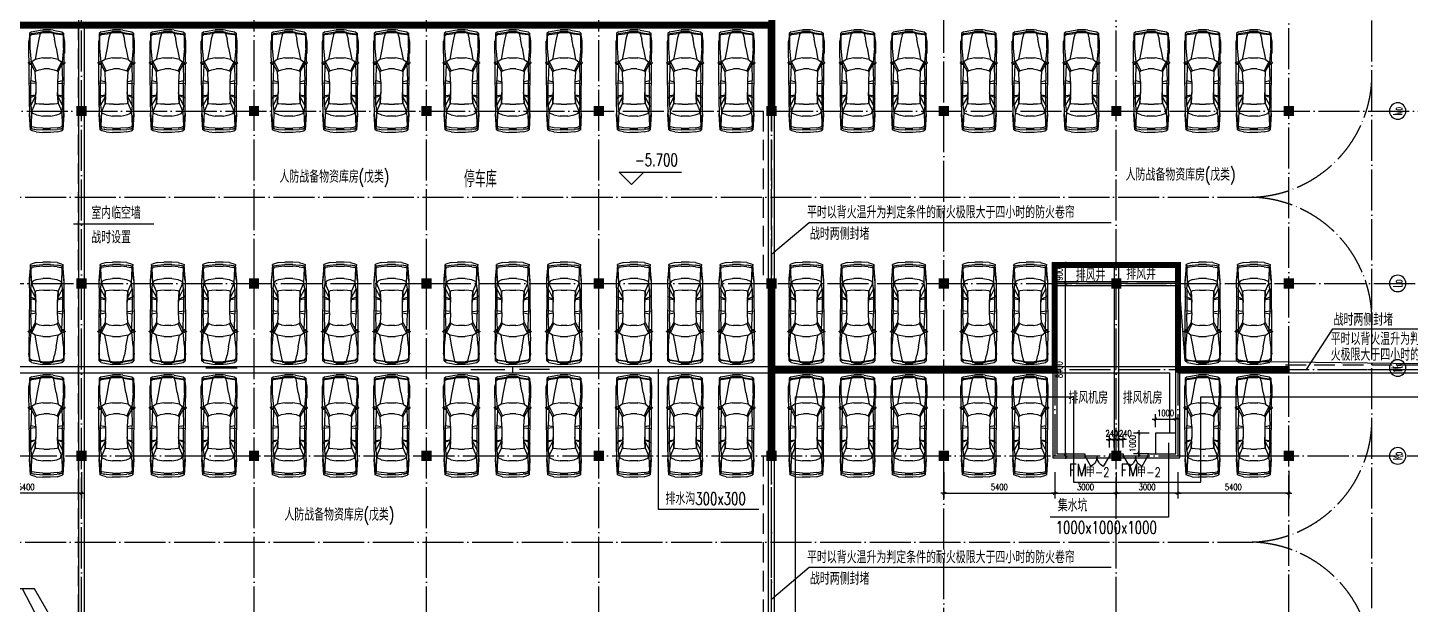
# Model space of a CAD drawing. Extents: x 634182 to 802382, y -1101880 to -864080.
# Drawn here: x 698837 to 766182, y -966499 to -938404 of the extents above; entities that cross this region are included whole.
import ezdxf
from ezdxf.enums import TextEntityAlignment as Align

# ---------------------------------------------------------------- set-up
doc = ezdxf.new("R2010")
doc.units = 0
doc.header["$LTSCALE"] = 1000
doc.header["$MEASUREMENT"] = 0
doc.linetypes.add('DASH', pattern=[0.35, 0.25, -0.1])
doc.linetypes.add('DOTE', pattern=[2.42, 2, -0.2, 0.02, -0.2])
doc.layers.get('0').update_dxf_attribs({"linetype": 'CONTINUOUS'})
doc.layers.get('DEFPOINTS').update_dxf_attribs({"linetype": 'CONTINUOUS'})
for name, color, linetype in [('AXIS', 3, 'CONTINUOUS'), ('AXIS_TEXT', 7, 'CONTINUOUS'), ('COLUMN', 7, 'CONTINUOUS'), ('DOTE', 1, 'DOTE'), ('LU', 4, 'CONTINUOUS'), ('PUB_DIM', 3, 'CONTINUOUS'), ('PUB_TEXT', 7, 'CONTINUOUS'), ('WALL', 191, 'CONTINUOUS'), ('WEN', 4, 'CONTINUOUS'), ('WINDOW', 2, 'CONTINUOUS'), ('WINDOW_TEXT', 6, 'CONTINUOUS'), ('防火分區线', 2, 'CONTINUOUS')]:
    doc.layers.add(name, color=color, linetype=linetype)
doc.styles.add('COMPLEX', font='COMPLEX')
doc.styles.add('DIM_FONT', font='simplex.shx', dxfattribs={"width": 0.8})
doc.styles.add('HZTXT', font='simplex', dxfattribs={"width": 0.8, "bigfont": 'sfont'})
doc.styles.add('SIMPLEX', font='SIMPLEX.SHX')
doc.styles.add('Z', font='romans', dxfattribs={"width": 0.8, "bigfont": 'z'})
doc.dimstyles.new('DIMN', dxfattribs={"dimtxt": 300, "dimasz": 1, "dimexe": 250, "dimexo": 300, "dimgap": 150, "dimtad": 1, "dimdec": 0, "dimzin": 0, "dimdsep": 46, "dimtxsty": 'DIM_FONT', "dimblk": '_DIMX', "dimblk1": '_DIMX', "dimblk2": '_DIMX', "dimcen": 2.5, "dimclrt": 7, "dimadec": 0, "dimazin": 0, "dimtfac": 1, "dimtdec": 0, "dimtix": 1, "dimtmove": 2, "dimatfit": 3, "dimldrblk": '_DIMX', "dimfxl": 0, "dimtolj": 1, "dimtzin": 0, "dimarcsym": 0})

# ---------------------------------------------------------------- blocks, each defined once
blk = doc.blocks.new('_FZH')
blk.add_solid([(-0.5, -0.5), (0.5, -0.5), (-0.5, 0.5), (0.5, 0.5)])
blk = doc.blocks.new('M_F27')
for p, q in [((-2489, 522), (-2426, 736)), ((-2426, 736), (-2389, 824)), ((-2389, 824), (-1610, 874)), ((-2389, 824), (-1560, 874)), ((-2264, 812), (-2389, 824)), ((-2326, 736), (-2364, 522)), ((-2326, 736), (-2351, 596)), ((-2326, 736), (-2288, 811)), ((-2200, 786), (-2288, 811)), ((-2276, 522), (-2238, 736)), ((-2200, 786), (-2238, 736)), ((-1560, 874), (-2212, 815)), ((-2208, 815), (-2211, 814)), ((-1660, 862), (-2208, 815)), ((-1446, 761), (-2200, 786)), ((-1560, 874), (-1660, 862)), ((-1617, 869), (-1620, 866)), ((-1208, 874), (-1610, 874)), ((-1547, 698), (-1446, 761)), ((-1145, 799), (-1446, 761)), ((-1019, 572), (-1446, 761)), ((-1208, 874), (980, 889)), ((-1145, 799), (-682, 557)), ((-1145, 799), (124, 799)), ((-743, 849), (-793, 874)), ((-730, 799), (-743, 849)), ((-630, 555), (-730, 799)), ((-642, 799), (-605, 554)), ((-2, 547), (-27, 877)), ((124, 799), (61, 547)), ((941, 773), (124, 799)), ((564, 572), (941, 773)), ((1079, 748), (614, 522)), ((941, 773), (941, 874)), ((983, 777), (941, 773)), ((941, 773), (987, 765)), ((980, 902), (995, 790)), ((980, 790), (980, 898)), ((995, 790), (980, 790)), ((980, 790), (992, 746)), ((984, 905), (1020, 939)), ((992, 746), (1021, 747)), ((995, 790), (1022, 746)), ((1022, 748), (995, 790)), ((1021, 747), (1022, 748)), ((1053, 768), (1022, 746)), ((1036, 935), (1062, 857)), ((1036, 756), (1079, 748)), ((1051, 889), (1497, 893)), ((1057, 776), (1062, 857)), ((1770, 849), (1058, 784)), ((1204, 585), (1079, 748)), ((1506, 899), (2121, 899)), ((2461, 849), (1770, 849)), ((2272, 876), (2121, 899)), ((2272, 876), (2272, 874)), ((2437, 851), (2272, 876)), ((2511, 874), (2287, 874)), ((2398, 849), (2461, 773)), ((2437, 850), (2433, 851)), ((2498, 773), (2436, 849)), ((2511, 874), (2450, 850)), ((2461, 773), (2523, 321)), ((2561, 321), (2498, 773)), ((2599, 773), (2511, 874)), ((2599, 773), (2687, 321)), ((-2489, 522), (-2514, 196)), ((-2514, -206), (-2514, 196)), ((-2364, 522), (-2389, 196)), ((-2389, -206), (-2389, 196)), ((-2351, 594), (-2351, 596)), ((-2301, 196), (-2276, 522)), ((-2301, 196), (-2301, -206)), ((-1622, 510), (-1685, 196)), ((-1685, -206), (-1685, 196)), ((-1622, 510), (-1547, 698)), ((-1082, 145), (-1070, 371)), ((-1082, 145), (-1082, -156)), ((-1070, 371), (-1057, 510)), ((-1019, 572), (-1057, 510)), ((-680, 556), (-1019, 572)), ((-1019, 572), (-479, 547)), ((-680, 556), (-630, 555)), ((-605, 554), (-630, 555)), ((-479, 547), (-605, 554)), ((61, 547), (-479, 547)), ((61, 547), (564, 572)), ((564, 572), (614, 522)), ((614, 522), (677, 371)), ((677, 371), (714, 145)), ((714, -156), (714, 145)), ((1795, 472), (1204, 585)), ((1280, 196), (1204, 585)), ((1280, 196), (1280, -206)), ((2222, 397), (1795, 472)), ((2523, 321), (2222, 397)), ((2523, 321), (2586, 321)), ((2523, 321), (2561, 196)), ((2580, 196), (2542, 321)), ((2561, 196), (2561, -206)), ((2611, 196), (2574, 321)), ((2580, 321), (2618, 196)), ((2580, 196), (2580, -206)), ((2611, 196), (2611, -206)), ((2618, -206), (2618, 196)), ((2687, 321), (2699, 196)), ((2699, -206), (2699, 196)), ((-2489, -533), (-2514, -206)), ((-2489, -533), (-2426, -747)), ((-2389, -206), (-2364, -533)), ((-2326, -747), (-2364, -533)), ((-2351, -607), (-2351, -605)), ((-2351, -607), (-2326, -747)), ((-2276, -533), (-2301, -206)), ((-2276, -533), (-2238, -747)), ((-1685, -206), (-1622, -520)), ((-1622, -520), (-1547, -709)), ((-1019, -583), (-1446, -772)), ((-682, -568), (-1145, -809)), ((-1070, -382), (-1082, -156)), ((-1057, -520), (-1070, -382)), ((-1019, -583), (-1057, -520)), ((-479, -558), (-1019, -583)), ((-1019, -583), (-680, -567)), ((-730, -809), (-630, -566)), ((-680, -567), (-682, -568)), ((-680, -567), (-630, -566)), ((-605, -565), (-642, -809)), ((-630, -566), (-605, -565)), ((-605, -565), (-479, -558)), ((61, -558), (-479, -558)), ((-2, -558), (-27, -884)), ((61, -558), (124, -809)), ((564, -583), (61, -558)), ((614, -533), (564, -583)), ((564, -583), (941, -784)), ((677, -382), (614, -533)), ((1079, -759), (614, -533)), ((714, -156), (677, -382)), ((1204, -596), (1079, -759)), ((1204, -596), (1280, -206)), ((1795, -483), (1204, -596)), ((1795, -483), (2222, -407)), ((2523, -332), (2222, -407)), ((2523, -332), (2461, -784)), ((2561, -332), (2498, -784)), ((2523, -332), (2561, -206)), ((2586, -332), (2523, -332)), ((2580, -206), (2542, -332)), ((2618, -6), (2561, -6)), ((2574, -332), (2611, -206)), ((2618, -206), (2580, -332)), ((2687, -332), (2599, -784)), ((2687, -332), (2699, -206)), ((-2426, -747), (-2389, -835)), ((-2389, -835), (-2264, -823)), ((-1560, -885), (-2389, -835)), ((-1610, -885), (-2389, -835)), ((-2326, -747), (-2288, -822)), ((-2288, -822), (-2200, -797)), ((-2200, -797), (-2238, -747)), ((-2212, -826), (-1560, -885)), ((-2208, -826), (-2211, -825)), ((-1660, -872), (-2208, -826)), ((-1446, -772), (-2200, -797)), ((-1560, -885), (-1660, -872)), ((-1621, -877), (-1617, -880)), ((-1610, -885), (-1208, -885)), ((-1547, -709), (-1446, -772)), ((-1145, -809), (-1446, -772)), ((-1208, -885), (980, -900)), ((-1145, -809), (124, -809)), ((-743, -860), (-793, -885)), ((-743, -860), (-730, -809)), ((941, -784), (124, -809)), ((987, -776), (941, -784)), ((983, -788), (941, -784)), ((941, -885), (941, -784)), ((992, -757), (980, -800)), ((995, -800), (980, -800)), ((995, -800), (980, -913)), ((980, -909), (980, -800)), ((984, -916), (1020, -950)), ((992, -757), (1021, -758)), ((995, -800), (1022, -757)), ((1022, -758), (995, -800)), ((1021, -758), (1022, -758)), ((1022, -757), (1053, -779)), ((1036, -767), (1079, -759)), ((1036, -946), (1062, -867)), ((1051, -901), (1497, -904)), ((1057, -787), (1062, -867)), ((1770, -860), (1058, -795)), ((2121, -910), (1506, -910)), ((1770, -860), (2461, -860)), ((2121, -910), (2272, -887)), ((2270, -887), (2121, -910)), ((2437, -861), (2272, -887)), ((2272, -885), (2272, -887)), ((2285, -885), (2511, -885)), ((2398, -860), (2461, -784)), ((2436, -860), (2498, -784)), ((2437, -861), (2436, -860)), ((2450, -861), (2511, -885)), ((2599, -784), (2511, -885))]:
    blk.add_line(p, q)
for centre, start, end in [((990, 898), 132.96497, 179.74535), ((1027, 932), 18.15727, 132.96497), ((1047, 776), 305.15418, 356.86364), ((990, -909), 180.25465, 227.03503), ((1027, -942), 227.03503, 341.84273), ((1047, -787), 3.17983, 54.84582)]:
    blk.add_arc(centre, 10, start, end)
at = {"width": 0.8, "flags": 9}
for tag in ['XSIZE', 'YSIZE']:
    blk.add_attdef(tag, (0, 0), '', height=0.5, dxfattribs=at)
blk = doc.blocks.new('_DIMX')
blk.add_line((-150, 0), (150, 0))
at = {"const_width": 50}
blk.add_lwpolyline([(-70, -70), (70, 70)], dxfattribs=at)
blk = doc.blocks.new('*D1444')
at = {"color": 0, "linetype": 'ByBlock'}
for p, q in [((696062, -960053), (696062, -961336)), ((701462, -960053), (701462, -961336)), ((701461, -961086), (696063, -961086))]:
    blk.add_line(p, q, dxfattribs=at)
at = {"layer": 'DEFPOINTS', "color": 0, "linetype": 'ByBlock'}
for p in [(696062, -959753), (701462, -959753), (696062, -961086)]:
    blk.add_point(p, dxfattribs=at)
at = {"color": 0, "linetype": 'ByBlock', "rotation": 180}
blk.add_blockref('_DIMX', (696062, -961086), dxfattribs=at)
at = {"color": 0, "linetype": 'ByBlock'}
blk.add_blockref('_DIMX', (701462, -961086), dxfattribs=at)
at = {"color": 7, "linetype": 'ByBlock', "insert": (698762, -960786), "char_height": 300, "attachment_point": 5, "style": 'DIM_FONT'}
blk.add_mtext('\\A1;5400', dxfattribs=at)
blk = doc.blocks.new('*D1451')
at = {"color": 0, "linetype": 'ByBlock'}
for p, q in [((754862, -960053), (754862, -961336)), ((760262, -960053), (760262, -961336)), ((760261, -961086), (754863, -961086))]:
    blk.add_line(p, q, dxfattribs=at)
at = {"layer": 'DEFPOINTS', "color": 0, "linetype": 'ByBlock'}
for p in [(754862, -959753), (760262, -959753), (754862, -961086)]:
    blk.add_point(p, dxfattribs=at)
at = {"color": 0, "linetype": 'ByBlock', "rotation": 180}
blk.add_blockref('_DIMX', (754862, -961086), dxfattribs=at)
at = {"color": 0, "linetype": 'ByBlock'}
blk.add_blockref('_DIMX', (760262, -961086), dxfattribs=at)
at = {"color": 7, "linetype": 'ByBlock', "insert": (757562, -960786), "char_height": 300, "attachment_point": 5, "style": 'DIM_FONT'}
blk.add_mtext('\\A1;5400', dxfattribs=at)
blk = doc.blocks.new('*D1452')
at = {"color": 0, "linetype": 'ByBlock'}
for p, q in [((751862, -960053), (751862, -961336)), ((754862, -960053), (754862, -961336)), ((754861, -961086), (751863, -961086))]:
    blk.add_line(p, q, dxfattribs=at)
at = {"layer": 'DEFPOINTS', "color": 0, "linetype": 'ByBlock'}
for p in [(751862, -959753), (754862, -959753), (751862, -961086)]:
    blk.add_point(p, dxfattribs=at)
at = {"color": 0, "linetype": 'ByBlock', "rotation": 180}
blk.add_blockref('_DIMX', (751862, -961086), dxfattribs=at)
at = {"color": 0, "linetype": 'ByBlock'}
blk.add_blockref('_DIMX', (754862, -961086), dxfattribs=at)
at = {"color": 7, "linetype": 'ByBlock', "insert": (753362, -960786), "char_height": 300, "attachment_point": 5, "style": 'DIM_FONT'}
blk.add_mtext('\\A1;3000', dxfattribs=at)
blk = doc.blocks.new('*D1453')
at = {"color": 0, "linetype": 'ByBlock'}
for p, q in [((743462, -960053), (743462, -961336)), ((748862, -960053), (748862, -961336)), ((743463, -961086), (748861, -961086))]:
    blk.add_line(p, q, dxfattribs=at)
at = {"layer": 'DEFPOINTS', "color": 0, "linetype": 'ByBlock'}
for p in [(743462, -959753), (748862, -959753), (748862, -961086)]:
    blk.add_point(p, dxfattribs=at)
at = {"color": 0, "linetype": 'ByBlock', "rotation": 180}
blk.add_blockref('_DIMX', (743462, -961086), dxfattribs=at)
at = {"color": 0, "linetype": 'ByBlock'}
blk.add_blockref('_DIMX', (748862, -961086), dxfattribs=at)
at = {"color": 7, "linetype": 'ByBlock', "insert": (746162, -960786), "char_height": 300, "attachment_point": 5, "style": 'DIM_FONT'}
blk.add_mtext('\\A1;5400', dxfattribs=at)
blk = doc.blocks.new('*D1454')
at = {"color": 0, "linetype": 'ByBlock'}
for p, q in [((748862, -960053), (748862, -961336)), ((751862, -960053), (751862, -961336)), ((748863, -961086), (751861, -961086))]:
    blk.add_line(p, q, dxfattribs=at)
at = {"layer": 'DEFPOINTS', "color": 0, "linetype": 'ByBlock'}
for p in [(748862, -959753), (751862, -959753), (751862, -961086)]:
    blk.add_point(p, dxfattribs=at)
at = {"color": 0, "linetype": 'ByBlock', "rotation": 180}
blk.add_blockref('_DIMX', (748862, -961086), dxfattribs=at)
at = {"color": 0, "linetype": 'ByBlock'}
blk.add_blockref('_DIMX', (751862, -961086), dxfattribs=at)
at = {"color": 7, "linetype": 'ByBlock', "insert": (750362, -960786), "char_height": 300, "attachment_point": 5, "style": 'DIM_FONT'}
blk.add_mtext('\\A1;3000', dxfattribs=at)
blk = doc.blocks.new('_ARROW')
blk.add_solid([(0, 0), (-1, 0.1), (-1, -0.1)])
blk = doc.blocks.new('_AXISO')
blk.add_circle((0, 0), 0.5)
at = {"layer": 'AXIS_TEXT', "style": 'COMPLEX', "width": 1.041667}
blk.add_attdef('A', text='', height=0.56, dxfattribs=at).set_placement((-0.25, -0.28), (0.25, -0.28), align=Align.FIT)
blk = doc.blocks.new('*D1523')
at = {"color": 0, "linetype": 'ByBlock'}
for p, q in [((748762, -950866), (749637, -950866)), ((749387, -959265), (749387, -950867)), ((748762, -959266), (749637, -959266))]:
    blk.add_line(p, q, dxfattribs=at)
at = {"layer": 'DEFPOINTS', "color": 0, "linetype": 'ByBlock'}
for p in [(748462, -950866), (749387, -950866), (748462, -959266)]:
    blk.add_point(p, dxfattribs=at)
at = {"color": 0, "linetype": 'ByBlock'}
for p, rotation in [((749387, -950866), 90), ((749387, -959266), 270)]:
    blk.add_blockref('_DIMX', p, dxfattribs=dict(at, rotation=rotation))
at = {"color": 7, "linetype": 'ByBlock', "insert": (749087, -955066), "char_height": 300, "attachment_point": 5, "rotation": 90, "style": 'DIM_FONT'}
blk.add_mtext('\\A1;8400', dxfattribs=at)
blk = doc.blocks.new('*D1524')
at = {"color": 0, "linetype": 'ByBlock'}
for p, q in [((748762, -949966), (749637, -949966)), ((749387, -949965), (749387, -949964)), ((749387, -950866), (749387, -949966)), ((748762, -950866), (749637, -950866)), ((749387, -950867), (749387, -950868))]:
    blk.add_line(p, q, dxfattribs=at)
at = {"layer": 'DEFPOINTS', "color": 0, "linetype": 'ByBlock'}
for p in [(748462, -949966), (749387, -949966), (748462, -950866)]:
    blk.add_point(p, dxfattribs=at)
at = {"color": 0, "linetype": 'ByBlock'}
for p, rotation in [((749387, -949966), 270), ((749387, -950866), 90)]:
    blk.add_blockref('_DIMX', p, dxfattribs=dict(at, rotation=rotation))
at = {"color": 7, "linetype": 'ByBlock', "insert": (749087, -950416), "char_height": 300, "attachment_point": 5, "rotation": 90, "style": 'DIM_FONT'}
blk.add_mtext('\\A1;900', dxfattribs=at)
blk = doc.blocks.new('_DBLK1')
for p, q in [((-0.5, 0), (-0.25, -0.433)), ((0.5, 0), (0.25, -0.433))]:
    blk.add_line(p, q)
for centre, start, end in [((-0.5, 0), 300, 0), ((0.5, 0), 180, 240)]:
    blk.add_arc(centre, 0.5, start, end)
at = {"layer": 'WINDOW_TEXT', "style": 'SIMPLEX', "flags": 9}
blk.add_attdef('A', text='', height=1, dxfattribs=at).set_placement((0, 1.5), align=Align.MIDDLE)
blk = doc.blocks.new('*D1525')
at = {"color": 0, "linetype": 'ByBlock'}
for p, q in [((753761, -957478), (753760, -957478)), ((753762, -957866), (753762, -957228)), ((753762, -957478), (754762, -957478)), ((754762, -957866), (754762, -957228)), ((754763, -957478), (754764, -957478))]:
    blk.add_line(p, q, dxfattribs=at)
at = {"layer": 'DEFPOINTS', "color": 0, "linetype": 'ByBlock'}
for p in [(754762, -957478), (753762, -958166), (754762, -958166)]:
    blk.add_point(p, dxfattribs=at)
at = {"color": 0, "linetype": 'ByBlock'}
blk.add_blockref('_DIMX', (753762, -957478), dxfattribs=at)
at = {"color": 0, "linetype": 'ByBlock', "rotation": 180}
blk.add_blockref('_DIMX', (754762, -957478), dxfattribs=at)
at = {"color": 7, "linetype": 'ByBlock', "insert": (754262, -957178), "char_height": 300, "attachment_point": 5, "style": 'DIM_FONT'}
blk.add_mtext('\\A1;1000', dxfattribs=at)
blk = doc.blocks.new('*D1526')
at = {"color": 0, "linetype": 'ByBlock'}
for p, q in [((753462, -958166), (752703, -958166)), ((752953, -958165), (752953, -958164)), ((752953, -958166), (752953, -959166)), ((753462, -959166), (752703, -959166)), ((752953, -959167), (752953, -959168))]:
    blk.add_line(p, q, dxfattribs=at)
at = {"layer": 'DEFPOINTS', "color": 0, "linetype": 'ByBlock'}
for p in [(753762, -958166), (752953, -959166), (753762, -959166)]:
    blk.add_point(p, dxfattribs=at)
at = {"color": 0, "linetype": 'ByBlock'}
for p, rotation in [((752953, -958166), 270), ((752953, -959166), 90)]:
    blk.add_blockref('_DIMX', p, dxfattribs=dict(at, rotation=rotation))
at = {"color": 7, "linetype": 'ByBlock', "insert": (752653, -958666), "char_height": 300, "attachment_point": 5, "rotation": 90, "style": 'DIM_FONT'}
blk.add_mtext('\\A1;1000', dxfattribs=at)
blk = doc.blocks.new('*D1593')
at = {"color": 0, "linetype": 'ByBlock'}
for p, q in [((751522, -958866), (751522, -958218)), ((751762, -958866), (751762, -958218)), ((751521, -958468), (751520, -958468)), ((751522, -958468), (751762, -958468)), ((751763, -958468), (751764, -958468))]:
    blk.add_line(p, q, dxfattribs=at)
at = {"layer": 'DEFPOINTS', "color": 0, "linetype": 'ByBlock'}
for p in [(751762, -958468), (751522, -959166), (751762, -959166)]:
    blk.add_point(p, dxfattribs=at)
at = {"color": 0, "linetype": 'ByBlock'}
blk.add_blockref('_DIMX', (751522, -958468), dxfattribs=at)
at = {"color": 0, "linetype": 'ByBlock', "rotation": 180}
blk.add_blockref('_DIMX', (751762, -958468), dxfattribs=at)
at = {"color": 7, "linetype": 'ByBlock', "insert": (751642, -958168), "char_height": 300, "attachment_point": 5, "style": 'DIM_FONT'}
blk.add_mtext('\\A1;240', dxfattribs=at)
blk = doc.blocks.new('*D1594')
at = {"color": 0, "linetype": 'ByBlock'}
for p, q in [((751962, -958866), (751962, -958218)), ((752202, -958866), (752202, -958218)), ((751961, -958468), (751960, -958468)), ((752202, -958468), (751962, -958468)), ((752202, -958468), (751962, -958468)), ((752203, -958468), (752204, -958468))]:
    blk.add_line(p, q, dxfattribs=at)
at = {"layer": 'DEFPOINTS', "color": 0, "linetype": 'ByBlock'}
for p in [(751962, -958468), (751962, -959166), (752202, -959166)]:
    blk.add_point(p, dxfattribs=at)
at = {"color": 0, "linetype": 'ByBlock'}
for p, rotation in [((751962, -958468), 359.9999999999722), ((752202, -958468), 179.9999999999722)]:
    blk.add_blockref('_DIMX', p, dxfattribs=dict(at, rotation=rotation))
at = {"color": 7, "linetype": 'ByBlock', "insert": (752301, -958168), "char_height": 300, "attachment_point": 5, "style": 'DIM_FONT'}
blk.add_mtext('\\A1;240', dxfattribs=at)

msp = doc.modelspace()

# ---------------------------------------------------------------- linework, layer by layer
for p, q in [((701071.234, -947969.629), (704982.367, -947969.629)), ((735062.048, -949442.344), (736901.866, -947892.428)), ((736901.866, -947892.428), (751607.441, -947892.428)), ((761120.028, -955066.093), (762407.761, -953071.239)), ((762407.761, -953071.239), (770290.018, -953071.239)), ((690162.048, -954916.093), (734912.048, -954916.093)), ((722462.048, -955216.093), (722462.048, -954916.093)), ((748762.048, -954916.093), (754762.048, -954916.093)), ((754962.048, -954916.093), (760262.048, -954916.093)), ((690462.048, -955216.093), (734912.048, -955216.093)), ((748762.048, -955216.093), (754462.048, -955216.093)), ((754462.048, -958166.093), (754462.048, -955216.093)), ((754962.048, -955216.093), (760262.048, -955216.093)), ((735062.048, -966242.344), (736901.866, -964692.428)), ((736901.866, -964692.428), (751607.441, -964692.428))]:
    msp.add_line(p, q)
for points in [[(729553.607, -955041.185), (729553.607, -961859.422), (734455.674, -961859.422)], [(754402.576, -958623.973), (754402.576, -962247.191), (748645.563, -962247.191)], [(701931.031, -970528.764), (699173.75, -965743.611), (696262.084, -965743.611)], [(701105.495, -970561.693), (698581.094, -965743.841), (698581.094, -965743.841)]]:
    msp.add_lwpolyline(points)
msp.add_lwpolyline([(754762.048, -958166.093), (753762.048, -958166.093), (753762.048, -959166.093), (754762.048, -959166.093)], close=True)
at = {"layer": 'DOTE'}
for p, q in [((701462.048, -991366.093), (701462.048, -900976.757)), ((726662.048, -972466.093), (726662.048, -900976.757)), ((709862.048, -972466.093), (709862.048, -902577.649)), ((718262.048, -972466.093), (718262.048, -902577.649)), ((735062.048, -972466.093), (735062.048, -902577.649)), ((743462.048, -992866.093), (743462.048, -902577.649)), ((751862.048, -991366.093), (751862.048, -902577.649)), ((760262.048, -1005766.093), (760262.048, -902577.649)), ((669750.402, -942466.093), (774971.294, -942466.093)), ((748862.048, -949966.093), (748862.048, -959266.093)), ((754862.048, -949966.093), (748862.048, -949966.093)), ((754862.048, -949966.093), (754862.048, -959266.093)), ((670029.504, -950866.093), (776175.251, -950866.093)), ((754862.048, -950866.093), (748862.048, -950866.093)), ((735062.048, -955066.093), (776978.571, -955066.093)), ((654700.063, -959266.093), (775646.051, -959266.093))]:
    msp.add_line(p, q, dxfattribs=at)
at = {"layer": 'LU', "linetype": 'DOTE'}
for p, q in [((764312.048, -964251.468), (764312.048, -919066.093)), ((686612.048, -946666.093), (758312.048, -946666.093)), ((686612.048, -963466.093), (758312.049, -963466.093)), ((764312.048, -1017502.68), (764312.048, -964251.468))]:
    msp.add_line(p, q, dxfattribs=at)
for centre, start, end in [((758312.048, -940666.093), 270, 0), ((758312.048, -952666.093), 0, 90), ((758312.048, -957466.093), 270, 0), ((758312.048, -969466.093), 0, 90)]:
    msp.add_arc(centre, 6000, start, end, dxfattribs=at)
at = {"layer": 'PUB_DIM'}
for p, q in [((728240.933, -946045.737), (727640.933, -945445.737)), ((727640.933, -945445.737), (728840.933, -945445.737)), ((728840.933, -945445.737), (728240.933, -946045.737)), ((728240.933, -945445.737), (730680.933, -945445.737))]:
    msp.add_line(p, q, dxfattribs=at)
for points in [[(707515.208, -954981.201), (709042.704, -954981.201)], [(720423.863, -955063.248), (722073.719, -955063.248)], [(724261.306, -955051.039), (722794.768, -955051.039)]]:
    msp.add_lwpolyline(points, dxfattribs=at)
at = {"layer": 'WALL'}
for p, q in [((735212.048, -936614.454), (735212.048, -942466.093)), ((684662.048, -938414.454), (734912.048, -938414.454)), ((734912.048, -938414.454), (734912.048, -942466.093)), ((754962.048, -949866.093), (748762.048, -949866.093)), ((748762.048, -949866.093), (748762.048, -954916.093)), ((748962.048, -950066.093), (748962.048, -950766.093)), ((751762.048, -950066.093), (748962.048, -950066.093)), ((751762.048, -950066.093), (751762.048, -950766.093)), ((754762.048, -950066.093), (751962.048, -950066.093)), ((751962.048, -950066.093), (751962.048, -950766.093)), ((754762.048, -950766.093), (754762.048, -950066.093)), ((754962.048, -959366.093), (754962.048, -949866.093)), ((734912.048, -950866.093), (734912.048, -955216.093)), ((735212.048, -950866.093), (735212.048, -954916.093)), ((748962.048, -950766.093), (751762.048, -950766.093)), ((751962.048, -950766.093), (754762.048, -950766.093)), ((748962.048, -950966.093), (751762.048, -950966.093)), ((748962.048, -950966.093), (748962.048, -959166.093)), ((751762.048, -950966.093), (751762.048, -959166.093)), ((751962.048, -950966.093), (754762.048, -950966.093)), ((751962.048, -950966.093), (751962.048, -959166.093)), ((754762.048, -959166.093), (754762.048, -950966.093)), ((735212.048, -954916.093), (748762.048, -954916.093)), ((754862.048, -954916.093), (760262.048, -954916.093)), ((760262.048, -954916.093), (760262.048, -955216.093)), ((734912.048, -955216.093), (734912.048, -959266.093)), ((735212.048, -955216.093), (735212.048, -959266.093)), ((735212.048, -955216.093), (748762.048, -955216.093)), ((748762.048, -955216.093), (748762.048, -959366.093)), ((754862.048, -955216.093), (760262.048, -955216.093)), ((748762.048, -959366.093), (750322.048, -959366.093)), ((748962.048, -959166.093), (750322.048, -959166.093)), ((750322.048, -959166.093), (750322.048, -959366.093)), ((751522.048, -959166.093), (751762.048, -959166.093)), ((751522.048, -959166.093), (751522.048, -959366.093)), ((751522.048, -959366.093), (752202.048, -959366.093)), ((751962.048, -959166.093), (752202.048, -959166.093)), ((752202.048, -959166.093), (752202.048, -959366.093)), ((753402.048, -959166.093), (754762.048, -959166.093)), ((753402.048, -959166.093), (753402.048, -959366.093)), ((753402.048, -959366.093), (754962.048, -959366.093))]:
    msp.add_line(p, q, dxfattribs=at)
at = {"layer": 'WALL', "linetype": 'DASH', "ltscale": 4}
for p, q in [((701312.048, -969816.093), (701312.048, -938414.454)), ((701612.048, -969816.093), (701612.048, -938414.454)), ((734655.53, -942466.093), (734655.53, -950866.093)), ((735062.048, -942466.093), (735062.048, -950866.093)), ((734655.53, -959266.093), (734655.53, -967666.093))]:
    msp.add_line(p, q, dxfattribs=at)
for points in [[(760100.63, -954824.933), (768229.217, -954824.933)], [(760262.048, -955066.093), (768062.048, -955066.093)], [(735062.048, -967666.093), (735062.048, -959266.093)]]:
    msp.add_lwpolyline(points, dxfattribs=at)
at = {"layer": '防火分區线'}
for points in [[(694084.156, -901076.757), (701312.048, -901076.757), (701312.048, -974666.093), (700162.048, -974666.093), (700163.355, -991029.603), (684322.048, -991026.093)], [(776208.881, -938393.976), (774710.078, -938454.174), (775093.336, -947996.48), (773694.463, -948052.665), (773544.585, -948058.685), (773677.02, -951356.026), (775225.771, -951293.822), (775283.962, -952742.654), (776782.754, -952682.456), (776782.754, -954916.093), (755220.449, -954635.614), (754862.048, -949966.093), (748762.048, -949866.093), (748762.048, -954916.093), (735212.048, -954916.093), (735213.209, -902576.757)], [(735212.048, -955216.093), (748762.048, -955216.093), (748762.048, -959366.093), (754962.048, -959366.093), (754962.048, -955216.093), (776884.515, -955216.093), (777268.349, -964772.708), (775769.557, -964832.906), (776283.244, -977622.594), (777782.036, -977562.396), (778050.931, -984257.04), (776552.14, -984317.238), (776897.273, -992910.312), (778396.065, -992850.114), (778652.908, -999244.944), (777154.105, -999305.142), (777628.742, -1011493.921), (778245.739, -1011471.134), (778856.584, -1027157.755)], [(766562.048, -1027636.51), (766562.048, -991026.093), (746422.048, -991026.093), (746422.048, -992526.093), (743562.048, -992526.093), (743562.048, -975816.093), (740062.048, -975816.093), (740062.048, -974366.093), (739098.539, -974366.093), (737662.048, -972929.601), (737662.048, -971966.093), (735212.048, -971966.093), (735212.048, -955216.093), (735212.048, -955216.093)], [(736229.823, -956393.531), (749779.823, -956393.531), (749779.823, -960543.531), (755979.823, -960543.531), (755979.823, -956393.531), (777902.29, -956393.531), (778286.124, -965950.146), (776787.332, -966010.344), (777301.019, -978800.032), (778799.811, -978739.834), (779068.707, -985434.478), (777569.915, -985494.676), (777915.049, -994087.75), (779413.84, -994027.552), (779670.683, -1000422.382), (778171.88, -1000482.58), (778646.517, -1012671.359), (779263.514, -1012648.572), (779874.359, -1028335.193)], [(767579.823, -1028813.948), (767579.823, -992203.531), (747439.823, -992203.531), (747439.823, -993703.531), (744579.823, -993703.531), (744579.823, -976993.531), (741079.823, -976993.531), (741079.823, -975543.531), (740116.315, -975543.531), (738679.823, -974107.039), (738679.823, -973143.531), (736229.823, -973143.531), (736229.823, -956393.531)]]:
    msp.add_lwpolyline(points, dxfattribs=at)
at = {"layer": '防火分區线', "const_width": 300}
for points in [[(735062.048, -936614.454), (735062.048, -942466.093)], [(684662.048, -938266.093), (735062.048, -938266.093)], [(735062.048, -955066.093), (748862.048, -955066.093), (748862.048, -949966.093), (754862.048, -949966.093), (754862.048, -955066.093), (760262.048, -955066.093)], [(735062.048, -950866.093), (735062.048, -959266.093)]]:
    msp.add_lwpolyline(points, dxfattribs=at)
at = {"layer": '防火分區线'}
msp.add_lwpolyline([(734912.048, -938414.454), (734912.048, -971966.093), (701612.048, -971966.093), (701612.048, -938414.454)], close=True, dxfattribs=at)

# ---------------------------------------------------------------- block references
at = {"layer": 'AXIS'}
ref = msp.add_blockref('_AXISO', (765565.44, -942466.093), dxfattribs=dict(at, xscale=-800, yscale=800, zscale=800, rotation=90.00000000000001))
ref.add_attrib('A', 'Mo', dxfattribs={"layer": 'AXIS_TEXT', "height": 448, "rotation": 90, "style": 'COMPLEX', "width": 0.480769}).set_placement((765789.44, -942666.093), (765789.44, -942266.093), align=Align.FIT)
ref = msp.add_blockref('_AXISO', (765565.44, -950866.093), dxfattribs=dict(at, xscale=-800, yscale=800, zscale=800, rotation=90.00000000000001))
ref.add_attrib('A', 'Lo', dxfattribs={"layer": 'AXIS_TEXT', "height": 448, "rotation": 90, "style": 'COMPLEX', "width": 0.585938}).set_placement((765789.44, -951066.093), (765789.44, -950666.093), align=Align.FIT)
ref = msp.add_blockref('_AXISO', (765565.44, -954983.199), dxfattribs=dict(at, xscale=-800, yscale=800, zscale=800, rotation=90.00000000000001))
ref.add_attrib('A', '1/Eo', dxfattribs={"layer": 'AXIS_TEXT', "height": 448, "rotation": 90, "style": 'COMPLEX', "width": 0.260417}).set_placement((765789.44, -955183.199), (765789.44, -954783.199), align=Align.FIT)
ref = msp.add_blockref('_AXISO', (765565.44, -959266.093), dxfattribs=dict(at, xscale=-800, yscale=800, zscale=800, rotation=90.00000000000001))
ref.add_attrib('A', 'Ko', dxfattribs={"layer": 'AXIS_TEXT', "height": 448, "rotation": 90, "style": 'COMPLEX', "width": 0.520833}).set_placement((765789.44, -959466.093), (765789.44, -959066.093), align=Align.FIT)
at = {"layer": 'COLUMN', "xscale": 500, "yscale": 500, "zscale": 500}
for p in [(701462.048, -942466.093), (709862.048, -942466.093), (718262.048, -942466.093), (726662.048, -942466.093), (735062.048, -942466.093), (743462.048, -942466.093), (751862.048, -942466.093), (760262.048, -942466.093), (701462.048, -950866.093), (709862.048, -950866.093), (718262.048, -950866.093), (726662.048, -950866.093), (735062.048, -950866.093), (743462.048, -950866.093), (760262.048, -950866.093), (701462.048, -959266.093), (709862.048, -959266.093), (718262.048, -959266.093), (726662.048, -959266.093), (735062.048, -959266.093), (743462.048, -959266.093), (760262.048, -959266.093)]:
    msp.add_blockref('_FZH', p, dxfattribs=at)
at = {"layer": 'COLUMN', "xscale": -500, "yscale": 500, "zscale": 500, "rotation": 359.9999999999999}
for p in [(751862.048, -950866.093), (751862.048, -959266.093)]:
    msp.add_blockref('_FZH', p, dxfattribs=at)
at = {"layer": 'LU', "yscale": 0.95745, "zscale": 0.95745, "rotation": 90.00000000000001}
for p, xscale in [((699756.834, -941100.628), 0.95745), ((703156.834, -941100.628), 0.95745), ((705656.834, -941100.628), 0.95745), ((708156.834, -941100.628), 0.95745), ((711556.834, -941100.628), 0.95745), ((714056.834, -941100.628), 0.95745), ((716556.834, -941100.628), 0.95745), ((719956.834, -941100.628), 0.95745), ((722456.834, -941100.628), 0.95745), ((724956.834, -941100.628), 0.95745), ((728356.834, -941100.628), 0.95745), ((730856.834, -941100.628), 0.95745), ((733356.834, -941100.628), 0.95745), ((736756.834, -941100.628), 0.95745), ((739256.834, -941100.628), 0.95745), ((741756.834, -941100.628), 0.95745), ((745156.834, -941100.628), 0.95745), ((747656.834, -941100.628), 0.95745), ((750156.834, -941100.628), 0.95745), ((753556.834, -941100.628), 0.95745), ((756056.834, -941100.628), 0.95745), ((758556.834, -941100.628), 0.95745), ((699756.834, -952231.558), -0.95745), ((703156.834, -952231.558), -0.95745), ((705656.834, -952231.558), -0.95745), ((708156.834, -952231.558), -0.95745), ((711556.834, -952231.558), -0.95745), ((714056.834, -952231.558), -0.95745), ((716556.834, -952231.558), -0.95745), ((719956.834, -952231.558), -0.95745), ((722456.834, -952231.558), -0.95745), ((724956.834, -952231.558), -0.95745), ((728356.834, -952231.558), -0.95745), ((730856.834, -952231.558), -0.95745), ((733356.834, -952231.558), -0.95745), ((736756.834, -952231.558), -0.95745), ((739256.834, -952231.558), -0.95745), ((741756.834, -952231.558), -0.95745), ((745156.834, -952231.558), -0.95745), ((747656.834, -952231.558), -0.95745), ((756056.834, -952231.558), -0.95745), ((758556.834, -952231.558), -0.95745), ((699756.834, -957900.628), 0.95745), ((703156.834, -957900.628), 0.95745), ((705656.834, -957900.628), 0.95745), ((708156.834, -957900.628), 0.95745), ((711556.834, -957900.628), 0.95745), ((714056.834, -957900.628), 0.95745), ((716556.834, -957900.628), 0.95745), ((719956.834, -957900.628), 0.95745), ((722456.834, -957900.628), 0.95745), ((724956.834, -957900.628), 0.95745), ((728356.834, -957900.628), 0.95745), ((730856.834, -957900.628), 0.95745), ((733356.834, -957900.628), 0.95745), ((736756.834, -957900.628), 0.95745), ((739256.834, -957900.628), 0.95745), ((741756.834, -957900.628), 0.95745), ((745156.834, -957900.628), 0.95745), ((747656.834, -957900.628), 0.95745), ((756056.834, -957900.628), 0.95745), ((758556.834, -957900.628), 0.95745)]:
    msp.add_blockref('M_F27', p, dxfattribs=dict(at, xscale=xscale))
at = {"layer": 'PUB_DIM', "yscale": 400, "zscale": 400}
for p, xscale in [((707515.208, -954981.201), -400), ((724261.306, -955051.039), 400)]:
    msp.add_blockref('_ARROW', p, dxfattribs=dict(at, xscale=xscale))
at = {"layer": 'PUB_DIM', "xscale": 400, "yscale": 400, "zscale": 400, "rotation": 180}
msp.add_blockref('_ARROW', (720423.863, -955063.248), dxfattribs=at)
at = {"layer": 'WINDOW', "xscale": -1200, "yscale": 1200, "zscale": 1200, "rotation": 359.9999999999999}
for p in [(750922.048, -959266.093), (752802.048, -959266.093)]:
    msp.add_blockref('_DBLK1', p, dxfattribs=at)

# ---------------------------------------------------------------- texts
at = {"layer": 'PUB_DIM', "style": 'DIM_FONT', "width": 0.7}
msp.add_text('-5.700', height=600, dxfattribs=at).set_placement((729460.933, -944845.737), align=Align.MIDDLE)
at = {"layer": 'PUB_TEXT', "style": 'Z', "width": 0.7}
for s, height, p in [('人防战备物资库房(戊类)', 600, (711102.133, -945962.065)), ('停车库', 800, (720086.913, -946177.704)), ('人防战备物资库房(戊类)', 600, (752318.435, -945859.605)), ('室内临空墙', 600, (701936.348, -947722.415)), ('平时以背火温升为判定条件的耐火极限大于四小时的防火卷帘', 600, (736797.129, -947698.632)), ('战时两侧封堵', 600, (736941.622, -948742.38)), ('战时设置', 600, (701936.348, -948915.872)), ('排水沟300x300', 600, (729900.758, -961648.048)), ('人防战备物资库房(戊类)', 600, (711343.177, -962422.747)), ('平时以背火温升为判定条件的耐火极限大于四小时的防火卷帘', 600, (736797.129, -964498.632)), ('战时两侧封堵', 600, (736941.622, -965542.38))]:
    msp.add_text(s, height=height, dxfattribs=at).set_placement(p)
for s, p in [('排风井', (749883.848, -950761.124)), ('排风井', (752345.135, -950688.906)), ('战时两侧封堵', (762447.517, -952925.288)), ('平时以背火温升为判定条件的耐', (762303.025, -953861.516)), ('火极限大于四小时的防火卷帘', (762303.025, -954632.316)), ('排风机房', (749526.691, -956730.625)), ('排风机房', (752174.047, -956730.625)), ('集水坑', (749010.369, -961975.625)), ('1000x1000x1000', (748905.431, -963054.365))]:
    msp.add_text(s, height=600, rotation=360, dxfattribs=at).set_placement(p)
at = {"layer": 'WEN', "ltscale": 1500, "style": 'HZTXT', "width": 0.8}
for s, height, p in [('FM', 600, (749554.728, -960260.729)), ('FM', 600, (752055.892, -960260.729)), ('甲-2', 450, (750353.422, -960285.379)), ('甲-2', 450, (752854.586, -960285.379))]:
    msp.add_text(s, height=height, dxfattribs=at).set_placement(p)

# ---------------------------------------------------------------- dimensions: what is measured, and where the dimension line sits
dim = msp.add_linear_dim(base=(754762.048, -957478.144), p1=(753762.048, -958166.093), p2=(754762.048, -958166.093), dimstyle='DIMN')
dim.commit()
dim.dimension.update_dxf_attribs({"geometry": '*D1525', "text_midpoint": (754262.048, -957178.144)})
dim = msp.add_linear_dim(base=(752953.07, -959166.093), p1=(753762.048, -958166.093), p2=(753762.048, -959166.093), angle=270, dimstyle='DIMN')
dim.commit()
dim.dimension.update_dxf_attribs({"geometry": '*D1526', "text_midpoint": (752653.07, -958666.093)})
at = {"layer": 'LU'}
for base, p1, p2, angle, picture, middle in [((749387.14, -949966.093), (748461.804, -950866.093), (748461.804, -949966.093), 270, '*D1524', (749087.14, -950416.093)), ((749387.14, -950866.093), (748461.804, -959266.093), (748461.804, -950866.093), 270, '*D1523', (749087.14, -955066.093)), ((696062.048, -961085.672), (701462.048, -959752.91), (696062.048, -959752.91), 180, '*D1444', (698762.048, -960785.672)), ((748862.048, -961085.672), (743462.048, -959752.91), (748862.048, -959752.91), 180, '*D1453', (746162.048, -960785.672)), ((751862.048, -961085.672), (748862.048, -959752.91), (751862.048, -959752.91), 180, '*D1454', (750362.048, -960785.672)), ((751862.048, -961085.672), (754862.048, -959752.91), (751862.048, -959752.91), 180, '*D1452', (753362.048, -960785.672)), ((754862.048, -961085.672), (760262.048, -959752.91), (754862.048, -959752.91), 180, '*D1451', (757562.048, -960785.672))]:
    dim = msp.add_linear_dim(base=base, p1=p1, p2=p2, angle=angle, dimstyle='DIMN', dxfattribs=at)
    dim.commit()
    dim.dimension.update_dxf_attribs({"geometry": picture, "text_midpoint": middle})
at = {"layer": 'PUB_DIM', "ltscale": 1500}
dim = msp.add_aligned_dim(p1=(751522.051, -959166.093), p2=(751762.051, -959166.093), distance=697.763, dimstyle='DIMN', dxfattribs=at)
dim.commit()
dim.dimension.update_dxf_attribs({"geometry": '*D1593', "text_midpoint": (751642.051, -958168.33)})
dim = msp.add_linear_dim(base=(751962.048, -958468.33), p1=(752202.048, -959166.093), p2=(751962.048, -959166.093), angle=180, dimstyle='DIMN', dxfattribs=at)
dim.commit()
dim.dimension.update_dxf_attribs({"geometry": '*D1594', "text_midpoint": (752300.74, -958168.33), "dimtype": 129})

doc.saveas('drawing.dxf')
